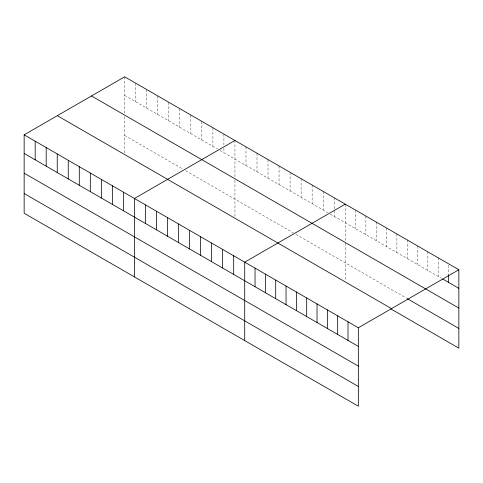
<?xml version="1.0" encoding="UTF-8"?>
<svg xmlns="http://www.w3.org/2000/svg" width="483" height="483" viewBox="0 0 483 483"><rect width="100%" height="100%" fill="white"/><g stroke="black" fill="none" stroke-linecap="round" stroke-linejoin="round"><path stroke-width="0.36" stroke-dasharray="2.42 1.81" d="M124.662 76.809L124.662 114.441M124.662 95.411L217.428 148.969M220.025 150.467L327.709 212.641M330.306 214.138L441.42 278.286M124.662 135.482L183.045 169.189M185.641 170.686L293.326 232.86M295.922 234.358L406.559 298.234M448.52 265.276L448.52 274.948M438.19 257.825L438.19 276.427M427.86 251.86L427.86 270.462M417.529 245.895L417.529 264.497M407.205 239.93L407.205 258.532M396.875 233.971L396.875 252.573M386.545 228.006L386.545 246.608M376.215 222.041L376.215 240.643M365.885 216.076L365.885 234.678M355.554 210.111L355.554 228.719M345.224 204.152L345.224 241.784M345.224 243.215L345.224 280.448M334.2 197.782L334.2 209.688M334.2 210.431L334.2 216.384M323.169 191.419L323.169 210.02M312.139 185.049L312.139 203.651M301.114 178.68L301.114 197.281M290.084 172.316L290.084 190.918M279.053 165.947L279.053 184.548M268.029 159.583L268.029 178.185M256.998 153.214L256.998 171.815M245.974 146.844L245.974 165.446M234.943 140.481L234.943 177.406M234.943 180.274L234.943 217.483M223.913 134.111L223.913 145.274M223.913 148.251L223.913 152.713M212.888 127.747L212.888 146.349M201.858 121.378L201.858 139.979M190.827 115.008L190.827 133.616M179.803 108.645L179.803 127.246M168.772 102.275L168.772 120.877M157.748 95.912L157.748 114.513M146.717 89.542L146.717 108.144M135.687 83.173L135.687 101.78M124.662 116.602L124.662 153.105"/><path stroke-width="0.72" d="M24.15 134.835L358.338 327.782L358.338 406.191L24.15 213.251L24.15 134.835L124.662 76.809L458.85 269.749L458.85 348.165L391.061 309.023M234.943 140.481L134.431 198.507L134.431 276.922M345.224 204.152L244.712 262.178L244.712 340.593M358.338 327.782L458.85 269.749M442.712 279.035L458.85 288.351M91.492 95.96L458.85 308.088M407.205 298.609L458.85 328.428M57.32 115.691L391.508 308.631M24.15 153.437L358.338 346.383M24.15 173.18L358.338 366.12M24.15 193.514L358.338 386.454M448.52 274.948L448.52 282.392M348.008 321.817L348.008 340.418M337.677 315.852L337.677 334.453M327.353 309.887L327.353 328.488M317.023 303.928L317.023 322.529M306.693 297.963L306.693 316.564M296.363 291.998L296.363 310.599M286.033 286.033L286.033 304.634M275.702 280.074L275.702 298.675M265.372 274.109L265.372 292.71M255.042 268.143L255.042 286.745M233.687 255.815L233.687 274.416M222.657 249.445L222.657 268.047M211.632 243.076L211.632 261.677M200.602 236.712L200.602 255.314M189.571 230.343L189.571 248.944M178.547 223.979L178.547 242.581M167.516 217.61L167.516 236.211M156.486 211.24L156.486 229.848M145.461 204.877L145.461 223.478M123.407 192.143L123.407 210.745M112.376 185.774L112.376 204.375M101.345 179.404L101.345 198.012M90.321 173.041L90.321 191.642M79.29 166.671L79.29 185.273M68.26 160.308L68.26 178.909M57.236 153.938L57.236 172.54M46.205 147.575L46.205 166.176M35.181 141.205L35.181 159.807"/></g></svg>
